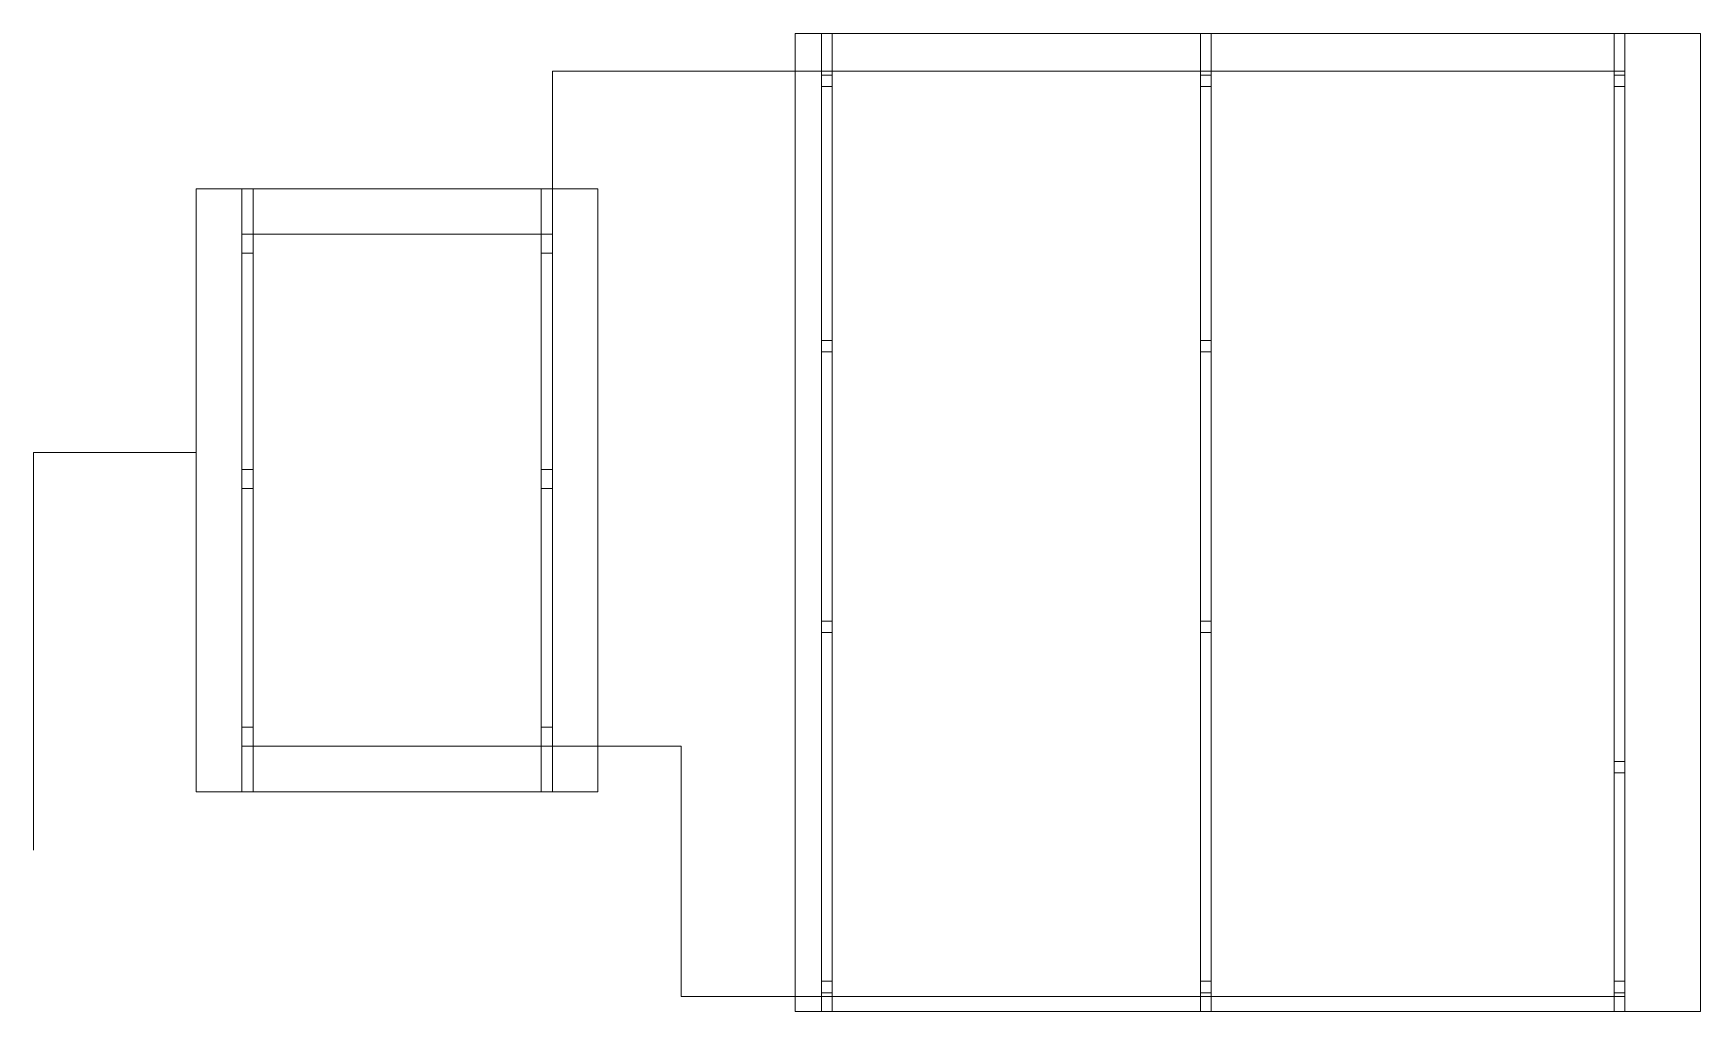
# Model space of a CAD drawing. Header units: millimetres. Extents: x -23978 to 678800, y -72710 to 21371.
# Drawn here: x 188458 to 210458, y 7090 to 19990 of the extents above; entities that cross this region are included whole.
import ezdxf

# ---------------------------------------------------------------- set-up
doc = ezdxf.new("R2010")
doc.units = ezdxf.units.MM
doc.header["$MEASUREMENT"] = 0
doc.layers.add('Main', color=6, linetype='Continuous', lineweight=13)
doc.layers.add('Title block', color=7, linetype='Continuous', lineweight=9)

msp = doc.modelspace()

# ---------------------------------------------------------------- linework, layer by layer
at = {"layer": 'Main'}
for p, q in [((198857.6, 7089.9), (198857.6, 19989.9)), ((198997.6, 7089.9), (198997.6, 19989.9)), ((203857.6, 7089.9), (203857.6, 19989.9)), ((203997.6, 7089.9), (203997.6, 19989.9)), ((209317.6, 7089.9), (209317.6, 19989.9)), ((209457.6, 7089.9), (209457.6, 19989.9)), ((198857.6, 19439.9), (198997.6, 19439.9)), ((203857.6, 19439.9), (203997.6, 19439.9)), ((209317.6, 19439.9), (209457.6, 19439.9)), ((198857.6, 19289.9), (198997.6, 19289.9)), ((203857.6, 19289.9), (203997.6, 19289.9)), ((209317.6, 19289.9), (209457.6, 19289.9)), ((191357.6, 17339.9), (191207.6, 17339.9)), ((195157.6, 17339.9), (195307.6, 17339.9)), ((191357.6, 17089.9), (191207.6, 17089.9)), ((195157.6, 17089.9), (195307.6, 17089.9)), ((198857.6, 15939.9), (198997.6, 15939.9)), ((203857.6, 15939.9), (203997.6, 15939.9)), ((198857.6, 15789.9), (198997.6, 15789.9)), ((203857.6, 15789.9), (203997.6, 15789.9)), ((191357.6, 14239.9), (191207.6, 14239.9)), ((195157.6, 14239.9), (195307.6, 14239.9)), ((191357.6, 13989.9), (191207.6, 13989.9)), ((195157.6, 13989.9), (195307.6, 13989.9)), ((198857.6, 12239.9), (198997.6, 12239.9)), ((203857.6, 12239.9), (203997.6, 12239.9)), ((198857.6, 12089.9), (198997.6, 12089.9)), ((203857.6, 12089.9), (203997.6, 12089.9)), ((191357.6, 10839.9), (191207.6, 10839.9)), ((195157.6, 10839.9), (195307.6, 10839.9)), ((191357.6, 10589.9), (191207.6, 10589.9)), ((195157.6, 10589.9), (195307.6, 10589.9)), ((197007.6, 10589.9), (195307.6, 10589.9)), ((209317.6, 10389.9), (209457.6, 10389.9)), ((209317.6, 10239.9), (209457.6, 10239.9)), ((198857.6, 7489.9), (198997.6, 7489.9)), ((203857.6, 7489.9), (203997.6, 7489.9)), ((209317.6, 7489.9), (209457.6, 7489.9)), ((198857.6, 7339.9), (198997.6, 7339.9)), ((203857.6, 7339.9), (203997.6, 7339.9)), ((209317.6, 7339.9), (209457.6, 7339.9))]:
    msp.add_line(p, q, dxfattribs=at)
for points in [[(191357.6, 17939.9), (191207.6, 17939.9), (191207.6, 9989.9), (191357.6, 9989.9)], [(195157.6, 17939.9), (195307.6, 17939.9), (195307.6, 9989.9), (195157.6, 9989.9)]]:
    msp.add_lwpolyline(points, close=True, dxfattribs=at)
at = {"layer": 'Title block'}
for points in [[(198507.6, 19989.9), (210457.6, 19989.9), (210457.6, 7089.9), (198507.6, 7089.9)], [(190607.6, 9989.9), (190607.6, 17939.9), (195907.6, 17939.9), (195907.6, 9989.9)]]:
    msp.add_lwpolyline(points, close=True, dxfattribs=at)
for points in [[(195307.6, 17939.9), (195307.6, 19489.9), (209457.6, 19489.9)], [(191207.6, 10589.9), (191207.6, 17339.9), (195307.6, 17339.9), (195307.6, 10589.9), (191207.6, 10589.9)], [(190607.6, 14462.2), (188457.6, 14462.2), (188457.6, 9218.4)], [(209457.6, 7289.9), (197007.6, 7289.9), (197007.6, 10589.9)]]:
    msp.add_lwpolyline(points, dxfattribs=at)

doc.saveas('drawing.dxf')
